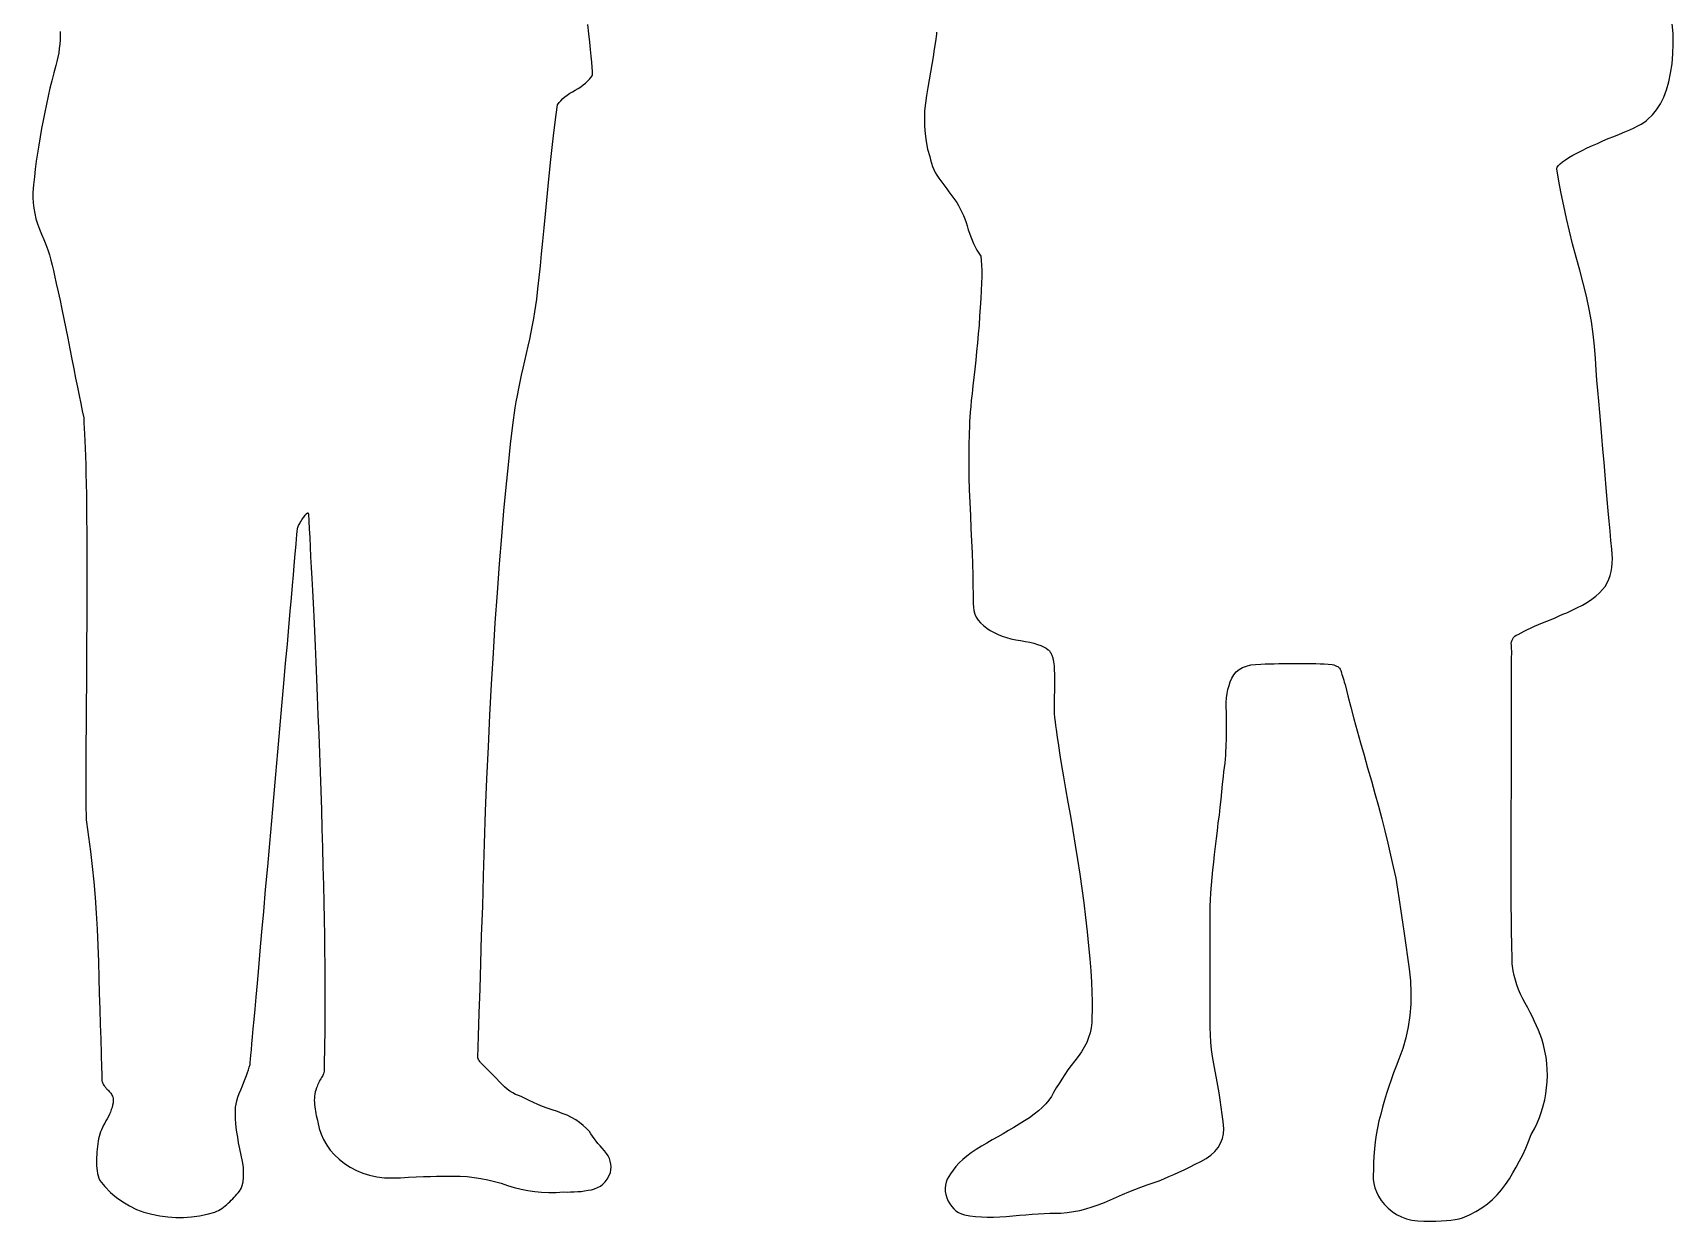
# Model space of a CAD drawing. Extents: x -1942 to 1846, y -642 to 982.
# Drawn here: x 735 to 1839, y -618 to 182 of the extents above; entities that cross this region are included whole.
import ezdxf

# ---------------------------------------------------------------- set-up
doc = ezdxf.new("R2010")
doc.units = 0
doc.header["$LTSCALE"] = 20
doc.layers.add('_____1', color=7, linetype='CONTINUOUS')

msp = doc.modelspace()

# ---------------------------------------------------------------- linework, layer by layer
at = {"layer": '_____1', "color": 0, "linetype": 'CONTINUOUS', "flags": 128}
for points in [[(1343.5, 182.7), (1343.6, 181.4), (1343.6, 181.4), (1343.6, 181.4), (1342.9, 176.3), (1342.1, 171.1), (1341.3, 166), (1340.4, 160.8), (1339.6, 155.7), (1338.7, 150.5), (1337.8, 145.3), (1336.9, 140.1), (1336.1, 134.9), (1335.6, 129.7), (1335.4, 124.6), (1335.5, 119.4), (1335.9, 114.3), (1336.6, 109.1), (1337.6, 104), (1339, 98.9), (1339, 98.9), (1339, 98.9), (1339.5, 96.7), (1340.2, 94.5), (1340.9, 92.3), (1341.8, 90.3), (1342.8, 88.3), (1343.9, 86.3), (1345.1, 84.4), (1346.4, 82.5), (1347.8, 80.7), (1349.2, 78.9), (1350.5, 77.1), (1351.9, 75.2), (1353.3, 73.4), (1354.6, 71.6), (1355.9, 69.8), (1357.3, 68), (1357.3, 68), (1357.3, 68), (1358.5, 65.9), (1359.6, 63.7), (1360.7, 61.5), (1361.7, 59.2), (1362.6, 56.9), (1363.5, 54.6), (1364.3, 52.2), (1365, 49.7), (1365.7, 47.3), (1366.6, 44.9), (1367.5, 42.6), (1368.5, 40.3), (1369.6, 38.1), (1370.8, 35.9), (1372.1, 33.8), (1373.4, 31.8), (1373.4, 31.8), (1373.4, 31.8), (1373.7, 29), (1373.9, 25.8), (1374, 22.2), (1374, 18.1), (1373.9, 13.6), (1373.7, 8.7), (1373.4, 3.3), (1373, -2.6), (1372.6, -8.6), (1372.2, -14.6), (1371.7, -20.5), (1371.1, -26.5), (1370.6, -32.4), (1370, -38.2), (1369.3, -44.1), (1368.7, -49.9), (1368, -55.4), (1367.5, -60.5), (1367, -65.2), (1366.6, -69.4), (1366.3, -73.2), (1366, -76.5), (1365.8, -79.4), (1365.8, -81.9), (1365.8, -81.9), (1365.8, -81.9), (1365.5, -88.2), (1365.3, -94.9), (1365.3, -102), (1365.3, -109.5), (1365.4, -117.2), (1365.6, -125.4), (1366, -133.9), (1366.4, -142.7), (1366.8, -151.5), (1367.2, -159.9), (1367.5, -167.9), (1367.8, -175.5), (1368, -182.7), (1368.1, -189.5), (1368.2, -195.9), (1368.3, -201.8), (1368.3, -201.8), (1368.3, -201.8), (1368.4, -204.3), (1368.7, -206.7), (1369.4, -209), (1370.4, -211.1), (1371.7, -213.1), (1373.3, -215), (1375.2, -216.8), (1377.4, -218.5), (1379.8, -220), (1382.3, -221.4), (1385, -222.7), (1387.8, -223.8), (1390.7, -224.8), (1393.7, -225.6), (1396.9, -226.3), (1400.2, -226.9), (1403.5, -227.4), (1406.4, -228), (1409.1, -228.6), (1411.6, -229.4), (1413.8, -230.2), (1415.7, -231.1), (1417.4, -232), (1418.8, -233), (1418.8, -233), (1418.8, -233), (1419.2, -233.4), (1419.6, -233.8), (1419.9, -234.3), (1420.2, -234.7), (1420.5, -235.2), (1420.8, -235.7), (1421.1, -236.2), (1421.3, -236.7), (1421.5, -237.3), (1421.6, -237.8), (1421.8, -238.4), (1421.9, -238.9), (1422.1, -239.5), (1422.2, -240), (1422.3, -240.6), (1422.4, -241.2), (1422.4, -241.2), (1422.4, -241.2), (1422.7, -243.9), (1422.9, -246.6), (1423, -249.4), (1423.1, -252.2), (1423.1, -255.1), (1423.1, -258.1), (1423.1, -261.1), (1422.9, -264.1), (1422.8, -267.2), (1422.8, -270.2), (1422.8, -273.1), (1422.9, -275.9), (1423.1, -278.7), (1423.4, -281.5), (1423.8, -284.1), (1424.2, -286.8), (1424.2, -286.8), (1424.2, -286.8), (1424.9, -291.9), (1425.7, -297.6), (1426.7, -303.9), (1427.8, -310.9), (1429.1, -318.5), (1430.5, -326.7), (1432, -335.6), (1433.7, -345), (1435.4, -354.8), (1437, -364.6), (1438.6, -374.3), (1440, -384.1), (1441.4, -393.8), (1442.7, -403.5), (1443.9, -413.2), (1445, -423), (1446, -432.3), (1446.8, -441.1), (1447.5, -449.2), (1447.9, -456.8), (1448.2, -463.6), (1448.4, -469.9), (1448.4, -475.5), (1448.2, -480.5), (1448.2, -480.5), (1448.2, -480.5), (1448.1, -484), (1447.7, -487.5), (1447, -490.8), (1446, -494.1), (1444.7, -497.4), (1443.1, -500.6), (1441.2, -503.7), (1439, -506.8), (1436.6, -509.8), (1434.3, -512.8), (1432.1, -515.9), (1430, -518.9), (1428, -522), (1426.1, -525), (1424.2, -528), (1422.4, -531.1), (1422.4, -531.1), (1422.4, -531.1), (1420.9, -533.7), (1419.2, -536.2), (1417.1, -538.7), (1414.8, -541.1), (1412.2, -543.4), (1409.3, -545.7), (1406.2, -548), (1402.8, -550.2), (1399.2, -552.3), (1395.6, -554.5), (1392, -556.6), (1388.4, -558.8), (1384.8, -560.9), (1381.1, -563), (1377.5, -565.1), (1373.8, -567.2), (1370.3, -569.4), (1367, -571.6), (1364, -573.8), (1361.3, -576.1), (1358.8, -578.4), (1356.7, -580.8), (1354.8, -583.3), (1353.1, -585.8), (1353.1, -585.8), (1353.1, -585.8), (1351.8, -587.6), (1350.8, -589.5), (1350.1, -591.4), (1349.6, -593.4), (1349.4, -595.5), (1349.5, -597.6), (1349.9, -599.8), (1350.6, -602), (1351.5, -604.1), (1352.5, -606.1), (1353.8, -607.8), (1355.2, -609.4), (1356.7, -610.7), (1358.5, -611.8), (1360.4, -612.7), (1362.5, -613.4), (1362.5, -613.4), (1362.5, -613.4), (1366.1, -614), (1369.9, -614.5), (1373.8, -614.8), (1377.8, -615), (1381.9, -615), (1386.2, -614.8), (1390.5, -614.6), (1394.9, -614.1), (1399.4, -613.7), (1403.7, -613.3), (1407.9, -612.9), (1412, -612.7), (1416, -612.5), (1419.9, -612.3), (1423.6, -612.3), (1427.3, -612.3), (1427.3, -612.3), (1427.3, -612.3), (1431.5, -611.8), (1435.8, -611.2), (1440, -610.4), (1444.2, -609.3), (1448.3, -608.1), (1452.5, -606.7), (1456.6, -605.1), (1460.7, -603.3), (1464.8, -601.4), (1468.9, -599.6), (1473, -597.9), (1477.1, -596.3), (1481.2, -594.7), (1485.3, -593.2), (1489.4, -591.8), (1493.5, -590.4), (1493.5, -590.4), (1493.5, -590.4), (1496.7, -589.1), (1500, -587.7), (1503.3, -586.2), (1506.8, -584.6), (1510.3, -583), (1513.9, -581.2), (1517.7, -579.4), (1521.5, -577.5), (1525.1, -575.4), (1528.3, -573.2), (1530.9, -570.7), (1533.1, -568), (1534.8, -565.2), (1536, -562.1), (1536.7, -558.8), (1537, -555.4), (1537, -555.4), (1537, -555.4), (1536.5, -550.6), (1535.9, -545.8), (1535.3, -540.9), (1534.6, -536.1), (1533.8, -531.3), (1533, -526.4), (1532.1, -521.5), (1531.1, -516.7), (1530.2, -511.8), (1529.4, -506.9), (1528.8, -502), (1528.3, -497.1), (1528, -492.2), (1527.8, -487.3), (1527.8, -482.5), (1527.9, -477.6), (1527.9, -477.6), (1527.9, -477.6), (1527.9, -473), (1527.9, -468.3), (1527.9, -463.5), (1527.9, -458.6), (1527.9, -453.5), (1527.9, -448.4), (1527.9, -443.2), (1527.9, -437.8), (1527.9, -432.5), (1527.9, -427.5), (1527.9, -422.6), (1527.9, -418), (1527.9, -413.5), (1527.9, -409.3), (1527.9, -405.4), (1528, -401.6), (1528, -401.6), (1528, -401.6), (1528.3, -396.6), (1528.8, -391.5), (1529.2, -386.4), (1529.7, -381.2), (1530.2, -376), (1530.8, -370.8), (1531.4, -365.5), (1532, -360.2), (1532.7, -354.9), (1533.3, -349.6), (1534, -344.3), (1534.6, -339.1), (1535.1, -333.9), (1535.7, -328.7), (1536.2, -323.5), (1536.8, -318.4), (1536.8, -318.4), (1536.8, -318.4), (1537.1, -315.3), (1537.5, -312.3), (1537.8, -309.4), (1538.1, -306.6), (1538.3, -303.9), (1538.4, -301.3), (1538.5, -298.8), (1538.6, -296.4), (1538.7, -294.1), (1538.7, -291.6), (1538.7, -289.1), (1538.8, -286.4), (1538.8, -283.7), (1538.8, -280.9), (1538.8, -278), (1538.8, -275), (1538.8, -275), (1538.8, -275), (1538.6, -271.7), (1538.6, -268.5), (1538.8, -265.5), (1539.2, -262.6), (1539.8, -259.8), (1540.5, -257.1), (1541.3, -254.6), (1542.4, -252.1), (1543.7, -249.9), (1545.3, -248), (1547.3, -246.4), (1549.6, -245), (1552.2, -244), (1555.1, -243.3), (1558.4, -242.9), (1562, -242.7), (1562, -242.7), (1562, -242.7), (1564.9, -242.6), (1567.9, -242.6), (1570.9, -242.5), (1574, -242.4), (1577.1, -242.4), (1580.2, -242.3), (1583.4, -242.3), (1586.6, -242.3), (1589.8, -242.3), (1593, -242.3), (1596, -242.3), (1598.9, -242.4), (1601.8, -242.5), (1604.6, -242.6), (1607.3, -242.8), (1609.9, -243), (1609.9, -243), (1609.9, -243), (1611, -243.2), (1612, -243.6), (1612.9, -244), (1613.7, -244.4), (1614.4, -244.9), (1614.9, -245.5), (1615.4, -246.2), (1615.7, -246.9), (1615.9, -247.7), (1616.2, -248.7), (1616.5, -249.7), (1616.9, -250.8), (1617.3, -252.1), (1617.7, -253.5), (1618.1, -254.9), (1618.6, -256.5), (1618.6, -256.5), (1618.6, -256.5), (1620.5, -264.1), (1622.5, -271.8), (1624.6, -279.6), (1626.8, -287.6), (1629, -295.8), (1631.4, -304.1), (1633.8, -312.6), (1636.3, -321.2), (1638.7, -329.9), (1641.1, -338.4), (1643.3, -346.8), (1645.4, -355), (1647.4, -363.2), (1649.3, -371.2), (1651.1, -379.1), (1652.7, -386.8), (1652.7, -386.8), (1652.7, -386.8), (1653.8, -394.1), (1655, -401.4), (1656.1, -408.9), (1657.2, -416.4), (1658.3, -424.1), (1659.5, -431.9), (1660.6, -439.9), (1661.7, -447.9), (1662.6, -455.9), (1662.9, -463.8), (1662.8, -471.6), (1662.2, -479.3), (1661.1, -486.8), (1659.5, -494.2), (1657.4, -501.5), (1654.8, -508.7), (1654.8, -508.7), (1654.8, -508.7), (1653, -513.3), (1651.3, -517.9), (1649.7, -522.5), (1648.1, -527.1), (1646.6, -531.7), (1645.2, -536.3), (1643.9, -540.9), (1642.6, -545.6), (1641.4, -550.2), (1640.4, -554.9), (1639.6, -559.6), (1638.9, -564.3), (1638.4, -569), (1638, -573.8), (1637.8, -578.7), (1637.8, -583.5), (1637.8, -583.5), (1637.8, -583.5), (1637.5, -586.5), (1637.5, -589.4), (1637.9, -592.3), (1638.7, -595.2), (1639.8, -598), (1641.2, -600.9), (1643, -603.7), (1645.2, -606.4), (1647.6, -609), (1650.3, -611.2), (1653.3, -613.1), (1656.5, -614.7), (1659.9, -616), (1663.6, -616.9), (1667.5, -617.4), (1671.7, -617.7), (1675.9, -617.7), (1679.8, -617.6), (1683.4, -617.5), (1686.8, -617.2), (1689.9, -616.9), (1692.8, -616.5), (1695.4, -616.1), (1697.7, -615.5), (1697.7, -615.5), (1697.7, -615.5), (1702.3, -613.5), (1706.6, -611.2), (1710.6, -608.7), (1714.4, -606), (1717.9, -603), (1721.1, -599.9), (1724, -596.5), (1726.7, -592.9), (1729.2, -589.1), (1731.6, -585.2), (1733.9, -581.2), (1736.1, -577.1), (1738.2, -572.9), (1740.2, -568.5), (1742.2, -564), (1744, -559.4), (1744, -559.4), (1744, -559.4), (1746.1, -555.6), (1747.9, -551.7), (1749.5, -547.9), (1750.9, -543.9), (1752, -540), (1753, -536), (1753.8, -532), (1754.3, -527.9), (1754.7, -523.8), (1754.8, -519.7), (1754.7, -515.6), (1754.4, -511.5), (1753.9, -507.3), (1753.2, -503.2), (1752.3, -499), (1751.1, -494.9), (1751.1, -494.9), (1751.1, -494.9), (1750, -492), (1748.8, -489.1), (1747.5, -486.1), (1746.1, -483.2), (1744.7, -480.2), (1743.2, -477.1), (1741.6, -474.1), (1739.9, -471), (1738.2, -467.9), (1736.7, -464.8), (1735.4, -461.7), (1734.3, -458.6), (1733.3, -455.5), (1732.5, -452.3), (1731.8, -449.2), (1731.3, -446.1), (1731.3, -446.1), (1731.3, -446.1), (1731.2, -444.4), (1731.2, -442.5), (1731.1, -440.3), (1731, -437.8), (1730.9, -435.1), (1730.9, -432.1), (1730.8, -428.8), (1730.7, -425.3), (1730.7, -421.4), (1730.6, -417.1), (1730.6, -412.3), (1730.5, -407.2), (1730.5, -401.5), (1730.5, -395.5), (1730.5, -389), (1730.5, -382), (1730.5, -374.8), (1730.5, -367.6), (1730.5, -360.2), (1730.5, -352.8), (1730.5, -345.3), (1730.5, -337.7), (1730.6, -330.1), (1730.6, -322.4), (1730.6, -314.8), (1730.6, -307.6), (1730.7, -300.6), (1730.7, -294.1), (1730.7, -287.9), (1730.7, -282), (1730.7, -276.5), (1730.7, -271.3), (1730.7, -266.4), (1730.7, -261.8), (1730.7, -257.5), (1730.7, -253.5), (1730.7, -249.7), (1730.7, -246.3), (1730.6, -243.1), (1730.6, -240.2), (1730.6, -240.2), (1730.6, -240.2), (1730.7, -238.9), (1730.7, -237.6), (1730.8, -236.3), (1730.8, -235.1), (1730.8, -233.8), (1730.7, -232.5), (1730.6, -231.3), (1730.6, -230), (1730.5, -228.8), (1730.7, -227.7), (1731, -226.7), (1731.5, -225.7), (1732.1, -224.8), (1733, -224), (1733.9, -223.3), (1735.1, -222.7), (1735.1, -222.7), (1735.1, -222.7), (1737.1, -221.6), (1739.2, -220.6), (1741.4, -219.5), (1743.8, -218.4), (1746.2, -217.2), (1748.8, -216.1), (1751.6, -215), (1754.4, -213.8), (1757.3, -212.6), (1760, -211.5), (1762.7, -210.3), (1765.3, -209.2), (1767.8, -208.1), (1770.2, -207), (1772.5, -206), (1774.7, -204.9), (1774.7, -204.9), (1774.7, -204.9), (1778.4, -203), (1781.8, -201.1), (1784.8, -199.1), (1787.5, -197), (1789.9, -194.8), (1791.9, -192.6), (1793.6, -190.4), (1795, -188), (1796.2, -185.6), (1797.1, -183.1), (1797.8, -180.4), (1798.3, -177.6), (1798.5, -174.7), (1798.6, -171.7), (1798.4, -168.6), (1798.1, -165.4), (1798.1, -165.4), (1798.1, -165.4), (1797.5, -159.5), (1797, -153.2), (1796.4, -146.6), (1795.8, -139.5), (1795.1, -131.9), (1794.4, -124), (1793.7, -115.6), (1793, -106.8), (1792.2, -98), (1791.5, -89.5), (1790.8, -81.2), (1790.1, -73.4), (1789.4, -65.8), (1788.8, -58.5), (1788.2, -51.5), (1787.6, -44.9), (1787.6, -44.9), (1787.6, -44.9), (1787.2, -36.9), (1786.6, -28.8), (1785.6, -20.6), (1784.4, -12.2), (1782.9, -3.7), (1781.1, 4.9), (1779, 13.6), (1776.6, 22.4), (1774.1, 31.3), (1771.8, 40.1), (1769.7, 48.7), (1767.7, 57.3), (1765.8, 65.8), (1764.1, 74.1), (1762.5, 82.4), (1761.1, 90.6), (1761.1, 90.6), (1761.1, 90.6), (1761.5, 91.7), (1762.3, 92.9), (1763.4, 94.1), (1765, 95.4), (1766.9, 96.8), (1769.2, 98.3), (1771.9, 99.8), (1775, 101.4), (1778.3, 103), (1781.6, 104.7), (1785.1, 106.3), (1788.6, 107.8), (1792.2, 109.4), (1795.8, 111), (1799.5, 112.5), (1803.3, 114.1), (1807, 115.6), (1810.3, 117), (1813.2, 118.3), (1815.7, 119.6), (1817.9, 120.7), (1819.8, 121.8), (1821.2, 122.9), (1822.3, 123.8), (1822.3, 123.8), (1822.3, 123.8), (1825.5, 126.9), (1828.3, 130.4), (1830.9, 134.4), (1833.1, 138.9), (1834.9, 143.8), (1836.5, 149.2), (1837.7, 155.1), (1838.7, 161.4), (1839.3, 168), (1839.5, 174.7), (1839.4, 181.5), (1838.9, 188.4)], [(753.6, 183.2), (753.7, 180.3), (753.6, 177.4), (753.4, 174.5), (753.1, 171.6), (752.7, 168.8), (752.2, 165.9), (751.5, 163), (750.8, 160.2), (750.8, 160.2), (750.8, 160.2), (749.4, 155.2), (748.1, 150), (746.8, 144.9), (745.6, 139.6), (744.4, 134.2), (743.3, 128.8), (742.2, 123.3), (741.1, 117.8), (740.2, 112.2), (739.3, 106.7), (738.4, 101.2), (737.6, 95.8), (736.9, 90.5), (736.3, 85.2), (735.8, 80), (735.3, 74.8), (735.3, 74.8), (735.3, 74.8), (735.3, 71.3), (735.5, 67.7), (735.9, 64.1), (736.6, 60.6), (737.4, 57.1), (738.4, 53.6), (739.7, 50.1), (741.1, 46.6), (742.6, 43.1), (744, 39.7), (745.3, 36.2), (746.4, 32.7), (747.4, 29.2), (748.3, 25.8), (749.1, 22.3), (749.8, 18.8), (749.8, 18.8), (749.8, 18.8), (751, 13.5), (752.3, 7.9), (753.6, 2.1), (754.9, -3.9), (756.2, -10.2), (757.5, -16.7), (758.9, -23.4), (760.2, -30.4), (761.6, -37.4), (762.8, -44), (764.1, -50.3), (765.3, -56.2), (766.4, -61.9), (767.5, -67.2), (768.5, -72.2), (769.5, -76.9), (769.5, -76.9), (769.5, -76.9), (769.7, -80.2), (769.9, -83.8), (770.1, -87.9), (770.3, -92.4), (770.5, -97.3), (770.7, -102.7), (770.9, -108.5), (771, -114.7), (771.2, -121.4), (771.3, -128.6), (771.4, -136.4), (771.5, -144.8), (771.6, -153.7), (771.6, -163.2), (771.7, -173.3), (771.7, -183.9), (771.6, -194.7), (771.6, -205.5), (771.6, -216.1), (771.5, -226.6), (771.4, -237), (771.4, -247.3), (771.3, -257.5), (771.2, -267.6), (771.1, -277.3), (771.1, -286.3), (771, -294.6), (771, -302.2), (770.9, -309.2), (770.9, -315.4), (770.9, -320.9), (770.9, -325.8), (770.9, -330.1), (771, -334), (771, -337.5), (771, -340.6), (771.1, -343.3), (771.2, -345.7), (771.2, -347.6), (771.3, -349.1), (771.3, -349.1), (771.3, -349.1), (772.8, -358.9), (774.1, -368.8), (775.3, -378.9), (776.4, -389.2), (777.3, -399.7), (778, -410.3), (778.6, -421.1), (779, -432.1), (779.4, -443.1), (779.7, -453.9), (780, -464.5), (780.4, -475), (780.7, -485.2), (781, -495.2), (781.3, -505.1), (781.5, -514.8), (781.5, -514.8), (781.5, -514.8), (781.6, -515.8), (781.7, -516.9), (781.7, -517.8), (781.7, -518.7), (781.8, -519.6), (781.8, -520.4), (781.7, -521.1), (781.7, -521.8), (781.7, -522.4), (781.8, -523.1), (781.9, -523.7), (782.2, -524.4), (782.5, -525.1), (782.9, -525.8), (783.3, -526.5), (783.9, -527.2), (783.9, -527.2), (783.9, -527.2), (784.3, -527.7), (784.8, -528.3), (785.2, -528.8), (785.7, -529.3), (786.2, -529.8), (786.7, -530.4), (787.2, -530.9), (787.7, -531.5), (788.2, -532.1), (788.5, -532.8), (788.9, -533.5), (789.1, -534.2), (789.3, -535.1), (789.4, -536), (789.4, -536.9), (789.3, -537.9), (789.3, -537.9), (789.3, -537.9), (789, -539.5), (788.6, -541.1), (788.1, -542.6), (787.5, -544.2), (786.9, -545.7), (786.2, -547.2), (785.4, -548.7), (784.5, -550.1), (783.7, -551.6), (782.9, -553.1), (782.1, -554.5), (781.5, -556.1), (780.9, -557.6), (780.3, -559.1), (779.9, -560.7), (779.5, -562.3), (779.5, -562.3), (779.5, -562.3), (779.2, -563.9), (779, -565.7), (778.8, -567.4), (778.6, -569.2), (778.4, -571), (778.3, -572.8), (778.2, -574.7), (778.2, -576.6), (778.1, -578.5), (778.2, -580.3), (778.3, -582.1), (778.6, -583.8), (778.9, -585.5), (779.2, -587.1), (779.7, -588.7), (780.3, -590.2), (780.3, -590.2), (780.3, -590.2), (783.8, -594.4), (787.5, -598.3), (791.6, -601.7), (795.8, -604.7), (800.4, -607.4), (805.1, -609.7), (810.1, -611.5), (815.4, -613), (820.8, -614.1), (826.2, -614.8), (831.5, -615.2), (836.8, -615.2), (842.1, -614.8), (847.4, -614.1), (852.7, -613), (857.9, -611.5), (857.9, -611.5), (857.9, -611.5), (859.1, -611), (860.3, -610.4), (861.4, -609.8), (862.5, -609.1), (863.6, -608.3), (864.7, -607.4), (865.8, -606.5), (866.8, -605.6), (867.8, -604.6), (868.8, -603.6), (869.8, -602.6), (870.8, -601.5), (871.7, -600.5), (872.6, -599.5), (873.4, -598.5), (874.3, -597.5), (874.3, -597.5), (874.3, -597.5), (875.5, -595.7), (876.3, -593.6), (876.9, -591.1), (877.2, -588.2), (877.2, -585), (877, -581.4), (876.4, -577.5), (875.6, -573.2), (874.6, -568.9), (873.8, -564.9), (873.2, -561.1), (872.6, -557.7), (872.2, -554.5), (871.9, -551.6), (871.8, -549), (871.7, -546.7), (871.7, -546.7), (871.7, -546.7), (871.6, -544.9), (871.6, -543), (871.7, -541), (872.1, -538.9), (872.6, -536.6), (873.3, -534.3), (874.2, -531.8), (875.3, -529.2), (876.4, -526.6), (877.4, -524.1), (878.3, -521.8), (879.1, -519.6), (879.8, -517.6), (880.5, -515.7), (881, -513.9), (881.5, -512.3), (881.5, -512.3), (881.5, -512.3), (881.6, -510.8), (881.8, -508.7), (882.1, -505.9), (882.4, -502.4), (882.8, -498.3), (883.2, -493.5), (883.7, -488.1), (884.3, -481.9), (884.9, -474.9), (885.6, -466.8), (886.5, -457.5), (887.4, -447.2), (888.4, -435.7), (889.5, -423), (890.7, -409.3), (892, -394.4), (893.4, -379), (894.8, -363.5), (896.1, -348.1), (897.5, -332.6), (898.8, -317.1), (900.2, -301.7), (901.6, -286.2), (902.9, -270.7), (904.2, -255.8), (905.4, -242), (906.6, -229.3), (907.6, -217.8), (908.5, -207.3), (909.3, -198), (910, -189.8), (910.7, -182.7), (911.2, -176.5), (911.7, -171), (912.1, -166.2), (912.5, -162), (912.8, -158.4), (913.1, -155.6), (913.3, -153.3), (913.4, -151.8), (913.4, -151.8), (913.4, -151.8), (913.5, -151.3), (913.7, -150.7), (913.9, -150.1), (914.2, -149.4), (914.5, -148.8), (914.9, -148.1), (915.3, -147.3), (915.8, -146.5), (916.3, -145.7), (916.8, -145), (917.3, -144.3), (917.7, -143.7), (918.2, -143.1), (918.6, -142.5), (919, -142), (919.4, -141.6), (919.4, -141.6), (919.4, -141.6), (919.5, -141.4), (919.7, -141.3), (919.8, -141.2), (919.9, -141.1), (920, -141), (920.2, -141), (920.2, -140.9), (920.3, -140.9), (920.4, -140.9), (920.5, -140.9), (920.6, -141), (920.6, -141), (920.7, -141.1), (920.7, -141.2), (920.7, -141.3), (920.8, -141.5), (920.8, -141.5), (920.8, -141.5), (921, -146.4), (921.3, -151.7), (921.7, -157.5), (922, -163.7), (922.3, -170.4), (922.7, -177.6), (923.1, -185.1), (923.5, -193.1), (923.9, -201.7), (924.4, -210.7), (924.8, -220.4), (925.3, -230.6), (925.8, -241.4), (926.2, -252.7), (926.7, -264.6), (927.2, -277.1), (927.7, -289.8), (928.2, -302.6), (928.7, -315.3), (929.1, -328), (929.5, -340.8), (929.9, -353.5), (930.3, -366.2), (930.6, -378.9), (930.9, -391.4), (931.2, -403.2), (931.4, -414.5), (931.6, -425.3), (931.7, -435.4), (931.8, -445), (931.9, -454.1), (931.9, -462.5), (931.9, -470.5), (931.8, -478), (931.8, -485.1), (931.8, -491.7), (931.7, -497.9), (931.6, -503.6), (931.5, -508.9), (931.4, -513.8), (931.4, -513.8), (931.4, -513.8), (931.5, -514.8), (931.4, -515.8), (931.3, -516.8), (931.1, -517.7), (930.9, -518.6), (930.5, -519.5), (930.1, -520.3), (929.6, -521), (929.1, -521.8), (928.6, -522.6), (928.1, -523.4), (927.7, -524.3), (927.3, -525.2), (926.9, -526.1), (926.6, -527), (926.3, -528), (926.3, -528), (926.3, -528), (925.8, -529.4), (925.4, -530.7), (925.1, -532.1), (924.9, -533.5), (924.8, -534.9), (924.7, -536.3), (924.8, -537.8), (924.9, -539.2), (925.1, -540.7), (925.3, -542.2), (925.6, -543.7), (925.8, -545.1), (926.1, -546.6), (926.5, -548.1), (926.8, -549.6), (927.2, -551.1), (927.2, -551.1), (927.2, -551.1), (928.1, -555.2), (929.4, -559.1), (931, -562.8), (933.1, -566.4), (935.5, -569.8), (938.3, -573), (941.5, -576), (945.1, -578.8), (949, -581.4), (953.1, -583.6), (957.4, -585.4), (962, -586.7), (966.9, -587.8), (971.9, -588.4), (977.2, -588.6), (982.7, -588.4), (988.2, -588.1), (993.4, -587.9), (998.3, -587.6), (1002.9, -587.5), (1007.1, -587.4), (1011.1, -587.3), (1014.7, -587.3), (1018.1, -587.3), (1018.1, -587.3), (1018.1, -587.3), (1022.9, -587.4), (1027.6, -587.7), (1032.3, -588.2), (1036.9, -588.9), (1041.5, -589.8), (1046, -590.9), (1050.5, -592.1), (1054.9, -593.6), (1059.3, -595), (1063.9, -596.2), (1068.4, -597.1), (1073.1, -597.8), (1077.8, -598.2), (1082.6, -598.4), (1087.5, -598.3), (1092.5, -598), (1092.5, -598), (1092.5, -598), (1094.9, -598.1), (1097.3, -598), (1099.7, -598), (1102.1, -597.8), (1104.4, -597.6), (1106.7, -597.3), (1109, -596.9), (1111.3, -596.5), (1113.4, -595.9), (1115.4, -595.1), (1117.3, -594), (1118.9, -592.7), (1120.5, -591.2), (1121.8, -589.4), (1123, -587.3), (1124.1, -585), (1124.1, -585), (1124.1, -585), (1124.4, -583), (1124.6, -581.1), (1124.4, -579.2), (1124, -577.3), (1123.4, -575.5), (1122.5, -573.7), (1121.4, -572), (1120, -570.3), (1118.5, -568.6), (1117.1, -567), (1115.7, -565.3), (1114.4, -563.7), (1113.2, -562.1), (1112.1, -560.5), (1111, -558.9), (1109.9, -557.3), (1109.9, -557.3), (1109.9, -557.3), (1107.9, -555.2), (1105.7, -553.2), (1103.3, -551.3), (1100.7, -549.5), (1097.9, -547.9), (1094.9, -546.4), (1091.7, -545.1), (1088.4, -543.9), (1084.9, -542.7), (1081.6, -541.6), (1078.4, -540.4), (1075.3, -539.1), (1072.3, -537.8), (1069.4, -536.5), (1066.6, -535.2), (1063.9, -533.8), (1063.9, -533.8), (1063.9, -533.8), (1062.1, -533.1), (1060.2, -532.3), (1058.3, -531.3), (1056.4, -530.1), (1054.6, -528.8), (1052.8, -527.2), (1050.9, -525.5), (1049.1, -523.6), (1047.3, -521.7), (1045.7, -519.9), (1044, -518.2), (1042.5, -516.6), (1041, -515.1), (1039.6, -513.7), (1038.3, -512.4), (1037.1, -511.3), (1037.1, -511.3), (1037.1, -511.3), (1036.8, -511), (1036.6, -510.8), (1036.4, -510.5), (1036.2, -510.3), (1036, -510.1), (1035.9, -509.8), (1035.7, -509.6), (1035.5, -509.4), (1035.4, -509.2), (1035.3, -509), (1035.2, -508.7), (1035, -508.5), (1035, -508.2), (1034.9, -508), (1034.8, -507.7), (1034.8, -507.4), (1034.8, -507.4), (1034.8, -507.4), (1035.2, -493.1), (1035.7, -477.7), (1036.3, -461.3), (1036.8, -443.9), (1037.4, -425.4), (1038.1, -405.8), (1038.7, -385.2), (1039.4, -363.6), (1040.1, -341.6), (1041, -319.9), (1041.9, -298.4), (1042.9, -277.1), (1044, -256.1), (1045.3, -235.4), (1046.6, -215), (1048, -194.8), (1049.5, -175.3), (1051, -156.9), (1052.4, -139.6), (1053.9, -123.5), (1055.4, -108.5), (1056.9, -94.7), (1058.4, -81.9), (1059.9, -70.3), (1059.9, -70.3), (1059.9, -70.3), (1060.7, -66.1), (1061.5, -61.8), (1062.4, -57.3), (1063.3, -52.8), (1064.3, -48.2), (1065.4, -43.4), (1066.5, -38.6), (1067.6, -33.7), (1068.8, -28.8), (1069.8, -24), (1070.8, -19.3), (1071.7, -14.6), (1072.5, -10.1), (1073.2, -5.7), (1073.9, -1.4), (1074.5, 2.9), (1074.5, 2.9), (1074.5, 2.9), (1075.3, 10), (1076.1, 17.5), (1077, 25.3), (1077.8, 33.5), (1078.6, 42), (1079.5, 50.9), (1080.4, 60.1), (1081.2, 69.6), (1082.1, 79.1), (1083, 88.2), (1083.9, 96.9), (1084.8, 105.1), (1085.7, 112.9), (1086.6, 120.3), (1087.5, 127.2), (1088.5, 133.8), (1088.5, 133.8), (1088.5, 133.8), (1089.5, 135.2), (1090.7, 136.5), (1092, 137.9), (1093.5, 139.1), (1095, 140.3), (1096.7, 141.5), (1098.5, 142.6), (1100.4, 143.7), (1102.3, 144.8), (1104.1, 145.9), (1105.8, 147.1), (1107.3, 148.3), (1108.7, 149.6), (1109.9, 151), (1111.1, 152.4), (1112.1, 153.8), (1112.1, 153.8), (1112.1, 153.8), (1112, 156.2), (1111.8, 159.1), (1111.5, 162.5), (1111.2, 166.5), (1110.7, 171), (1110.2, 176), (1109.6, 181.6), (1108.9, 187.7)]]:
    msp.add_lwpolyline(points, dxfattribs=at)

doc.saveas('drawing.dxf')
